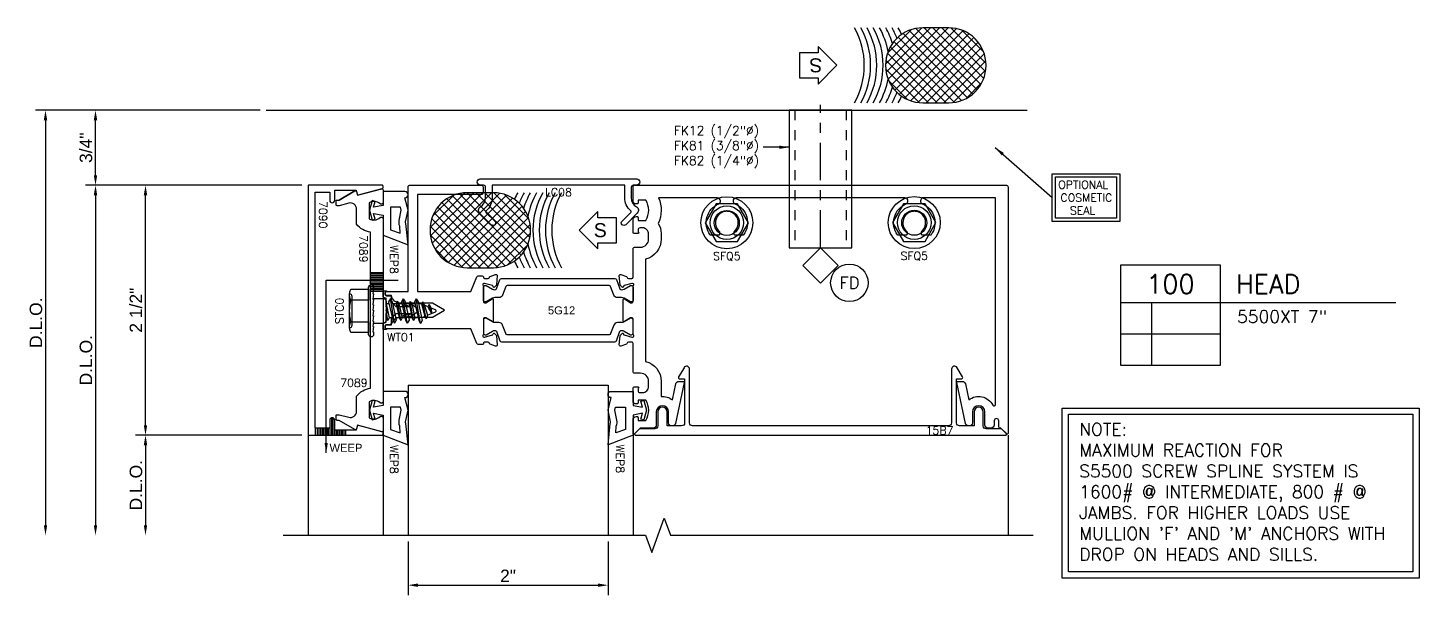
# Model space of a CAD drawing. Header units: inches. Extents: x -1 to 102, y -34 to 13.
# Drawn here: x 36.2 to 50.11, y -21.17 to -15.5 of the extents above; entities that cross this region are included whole.
import ezdxf
from ezdxf.enums import TextEntityAlignment as Align

# ---------------------------------------------------------------- set-up
doc = ezdxf.new("R2010")
doc.units = ezdxf.units.IN
doc.header["$LTSCALE"] = 0.5
doc.header["$MEASUREMENT"] = 0
doc.linetypes.add('CENTER2', pattern=[1.125, 0.75, -0.125, 0.125, -0.125])
doc.linetypes.add('HIDDEN2', pattern=[0.1875, 0.125, -0.0625])
for name, color, linetype in [('EFCO_0', 7, 'Continuous'), ('EFCO_Die', 7, 'Continuous'), ('EFCO_Die_Text', 6, 'Continuous'), ('EFCO_SD TEXT', 7, 'Continuous'), ('EFCO_SD_NOTES', 7, 'Continuous'), ('ZE-ANNO-DIMS', 1, 'Continuous'), ('ZE-ANNO-LINE', 3, 'Continuous'), ('ZE-ANNO-LINE-BRKL', 1, 'Continuous'), ('ZE-ANNO-PATT', 1, 'Continuous'), ('ZE-ANNO-SYMB', 3, 'Continuous'), ('ZE-ANNO-TEXT', 3, 'Continuous'), ('ZE-ANNO-TEXT-FSNR', 1, 'Continuous'), ('ZE-ANNO-TEXT-SYMB', 3, 'Continuous'), ('ZE-ANNO-TEXT-XTRU', 6, 'Continuous'), ('ZE-COND', 9, 'Continuous'), ('ZE-COND-SEAL', 9, 'Continuous'), ('ZE-GLAZ-ANCR', 5, 'Continuous'), ('ZE-GLAZ-FSNR', 3, 'Continuous'), ('ZE-GLAZ-GLAS', 3, 'Continuous'), ('ZE-GLAZ-RVNL', 3, 'Continuous'), ('ZE-GLAZ-WSTP', 3, 'Continuous'), ('ZE-GLAZ-XTRU', 7, 'Continuous'), ('ZE-GLAZ-XTRU-MBND', 9, 'Continuous'), ('ZE-GLAZ-XTRU-THML', 7, 'Continuous')]:
    doc.layers.add(name, color=color, linetype=linetype)
doc.styles.add('EFCO', font='arial.ttf')
doc.styles.add('EFCO ARIEL', font='arial.ttf')
doc.styles.add('ROMANS', font='romans.shx')
doc.styles.add('simplex', font='simplex.shx')
doc.dimstyles.new('STD1', dxfattribs={"dimtxt": 0.125, "dimasz": 0.1, "dimexe": 0.1, "dimexo": 0.0625, "dimgap": 0.03, "dimtad": 1, "dimdec": 5, "dimzin": 4, "dimdsep": 46, "dimlunit": 4, "dimtxsty": 'EFCO', "dimcen": 0.09, "dimclrd": 1, "dimclre": 1, "dimclrt": 3, "dimazin": 0, "dimtfac": 1, "dimtdec": 5, "dimtmove": 0, "dimatfit": 3, "dimfxl": 1, "dimfrac": 2, "dimtolj": 1, "dimtzin": 0, "dimarcsym": 0})
pattern_1 = [(45, (-4.44976, -0.8244), (-0.0441942, 0.0441942), []), (135, (-4.44976, -0.8244), (-0.0441942, -0.0441942), [])]

# ---------------------------------------------------------------- blocks, each defined once
blk = doc.blocks.new('17R2')
at = {"layer": 'ZE-GLAZ-XTRU', "ltscale": 0.5}
blk.add_lwpolyline([(-0.172, 1.082, 0.414214), (-0.187, 1.067), (-0.187, 0.852), (-1.235, 0.852, 0.414214), (-1.25, 0.837), (-1.25, 0.117, 0.414214), (-1.235, 0.102), (-1.172, 0.102, 0.414214), (-1.157, 0.117), (-1.157, 0.759), (-0.187, 0.759), (-0.187, 0.223), (-0.334, 0.164, 0.305773), (-0.343, 0.15), (-0.343, 0.11, 0.414214), (-0.331, 0.098, -0.414214), (-0.319, 0.086), (-0.319, 0.051, -0.364181), (-0.329, 0.039, 0.268149), (-0.338, 0.031), (-0.358, -0.024, 0.548619), (-0.346, -0.04), (-0.255, -0.032, 0.176327), (-0.248, -0.029), (-0.231, -0.012, 0.57735), (-0.235, 0.001), (-0.242, 0.003, -0.267949), (-0.247, 0.009), (-0.268, 0.086), (-0.268, 0.094, -0.6885), (-0.247, 0.102, 0.213422), (-0.238, 0.098), (-0.087, 0.098, -0.414214), (-0.075, 0.086), (-0.075, 0.074), (-0.114, 0.012, 0.589797), (-0.107, 0), (0.107, 0, 0.589797), (0.114, 0.012), (0.075, 0.074), (0.075, 0.086, -0.414214), (0.087, 0.098), (0.238, 0.098, 0.213422), (0.247, 0.102, -0.6885), (0.268, 0.094), (0.268, 0.086), (0.247, 0.009, -0.267949), (0.242, 0.003), (0.235, 0.001, 0.57735), (0.231, -0.012), (0.248, -0.029, 0.176327), (0.255, -0.032), (0.346, -0.04, 0.548619), (0.358, -0.024), (0.338, 0.031, 0.268149), (0.329, 0.039, -0.364181), (0.319, 0.051), (0.319, 0.086, -0.414214), (0.331, 0.098), (0.331, 0.098, 0.414214), (0.343, 0.11), (0.343, 0.15, 0.305773), (0.334, 0.164), (0.187, 0.223), (0.187, 1.067, 0.414214), (0.172, 1.082), (0.162, 1.082, 0.414214), (0.147, 1.067), (0.147, 1.018, 0.364432), (0.07, 0.926), (0.07, 0.609), (0, 0.488), (-0.07, 0.609), (-0.07, 0.926, 0.364432), (-0.147, 1.018), (-0.147, 1.067, 0.414214), (-0.162, 1.082)], format="xyb", close=True, dxfattribs=at)
at = {"layer": 'ZE-ANNO-TEXT-XTRU', "style": 'EFCO ARIEL', "flags": 8}
blk.add_attdef('DIENO', text='', height=0.08, dxfattribs=at).set_placement((0, 0.18), align=Align.MIDDLE_CENTER)
blk = doc.blocks.new('17R8')
at = {"layer": 'ZE-GLAZ-XTRU'}
blk.add_lwpolyline([(0.06, 3.678), (0.06, 3.671, 0.414214), (0.075, 3.656), (0.133, 3.656, -1), (0.133, 3.611), (0.091, 3.611, 0.414214), (0.06, 3.58), (0.06, 3.549, 0.414214), (0.091, 3.518), (0.222, 3.518, -1), (0.222, 3.394), (0.113, 3.394, 0.414214), (0.082, 3.363), (0.082, 3.356, 0.354119), (0.107, 3.325), (0.516, 3.238, 0.476976), (0.528, 3.248), (0.528, 3.292, 0.354119), (0.503, 3.323), (0.342, 3.357, 0.486034), (0.29, 3.596, -0.797112), (0.296, 3.625), (2.364, 3.625), (2.364, 2.906, -0.414214), (2.333, 2.874), (2.333, 2.874, -0.300336), (2.304, 2.893, 0.480101), (1.993, 2.98, 0.241394), (1.989, 2.972), (1.989, 2.894, 0.414214), (1.999, 2.884), (2.021, 2.884, 0.215302), (2.028, 2.887, -0.657661), (2.228, 2.822), (2.238, 2.812), (2.228, 2.802, -0.657661), (2.028, 2.737, 0.215302), (2.021, 2.74), (1.999, 2.74, 0.414214), (1.989, 2.73), (1.989, 2.652, 0.241394), (1.993, 2.644, 0.480101), (2.304, 2.731, -0.300336), (2.333, 2.749), (2.333, 2.749, -0.414214), (2.364, 2.718), (2.364, 1.031, -0.414214), (2.333, 1), (2.333, 1, -0.300336), (2.304, 1.019, 0.480101), (1.993, 1.106, 0.241394), (1.989, 1.098), (1.989, 1.02, 0.414214), (1.999, 1.01), (2.021, 1.01, 0.215302), (2.028, 1.013, -0.657661), (2.228, 0.948), (2.238, 0.938), (2.228, 0.928, -0.657661), (2.028, 0.863, 0.215302), (2.021, 0.866), (1.999, 0.866, 0.414214), (1.989, 0.856), (1.989, 0.778, 0.241394), (1.993, 0.77, 0.480101), (2.304, 0.857, -0.300336), (2.333, 0.875), (2.333, 0.875, -0.414214), (2.364, 0.844), (2.364, 0.255, 0.21511), (2.107, 0.252, 0.142992), (2.006, 0.281), (1.95, 0.281, 0.34357), (1.75, 0.125), (0.728, 0.125, 0.34357), (0.528, 0.281), (0.377, 0.281, 0.195424), (0.342, 0.393), (0.503, 0.427, 0.354119), (0.528, 0.458), (0.528, 0.502, 0.476976), (0.516, 0.512), (0.107, 0.425, 0.354119), (0.082, 0.394), (0.082, 0.387, 0.414214), (0.113, 0.356), (0.222, 0.356, -1), (0.222, 0.232), (0.091, 0.232, 0.414214), (0.06, 0.201), (0.06, 0.072), (0.002, 0.014, 0.668179), (0.008, 0), (0.145, 0, 0.414214), (0.176, 0.031), (0.176, 0.04, 0.414214), (0.166, 0.05), (0.138, 0.05), (0.138, 0.127, -0.291431), (0.34, 0.127), (0.34, 0.05), (0.312, 0.05, 0.414214), (0.302, 0.04), (0.302, 0.031, 0.414214), (0.333, 0), (0.463, 0, 0.411693), (0.473, 0.01), (0.473, 0.05, 1), (0.457, 0.05), (0.435, 0.05, -0.414214), (0.415, 0.07), (0.415, 0.094, -0.414214), (0.477, 0.156), (0.528, 0.156, -0.414214), (0.609, 0.075), (0.609, 0.015, 0.414214), (0.624, 0), (0.908, 0), (0.908, 0, -0.414214), (0.92, -0.012), (0.92, -0.047, -0.364181), (0.91, -0.059, 0.268149), (0.901, -0.067), (0.881, -0.122, 0.548619), (0.893, -0.138), (0.984, -0.13, 0.176327), (0.991, -0.127), (1.008, -0.11, 0.57735), (1.004, -0.097), (0.997, -0.095, -0.267949), (0.992, -0.089), (0.971, -0.012), (0.971, -0.004, -0.6885), (0.992, 0.004, 0.213422), (1.001, 0), (1.152, 0, -0.414214), (1.164, -0.012), (1.164, -0.024), (1.125, -0.086, 0.589797), (1.132, -0.098), (1.346, -0.098, 0.589797), (1.353, -0.086), (1.314, -0.024), (1.314, -0.012, -0.414214), (1.326, 0), (1.477, 0, 0.213422), (1.486, 0.004, -0.6885), (1.507, -0.004), (1.507, -0.012), (1.486, -0.089, -0.267949), (1.481, -0.095), (1.474, -0.097, 0.57735), (1.47, -0.11), (1.487, -0.127, 0.176327), (1.494, -0.13), (1.585, -0.138, 0.548619), (1.597, -0.122), (1.577, -0.067, 0.268149), (1.568, -0.059, -0.364181), (1.558, -0.047), (1.558, -0.012, -0.414214), (1.57, 0), (1.57, 0), (1.854, 0, 0.414214), (1.869, 0.015), (1.869, 0.075, -0.414214), (1.95, 0.156), (2.001, 0.156, -0.414214), (2.063, 0.094), (2.063, 0.07, -0.414214), (2.043, 0.05), (2.021, 0.05, 1), (2.005, 0.05), (2.005, 0.01, 0.411693), (2.015, 0), (2.145, 0, 0.414214), (2.176, 0.031), (2.176, 0.04, 0.414214), (2.166, 0.05), (2.138, 0.05), (2.138, 0.127, -0.291431), (2.34, 0.127), (2.34, 0.05), (2.312, 0.05, 0.414214), (2.302, 0.04), (2.302, 0.031, 0.414214), (2.333, 0), (2.474, 0, 0.414214), (2.489, 0.015), (2.489, 3.735, 0.414214), (2.474, 3.75), (0.008, 3.75, 0.668179), (0.002, 3.736)], format="xyb", close=True, dxfattribs=at)
at = {"layer": 'ZE-ANNO-TEXT-XTRU', "style": 'EFCO ARIEL', "flags": 8}
blk.add_attdef('DIENO', text='', height=0.08, dxfattribs=at).set_placement((1.279, 0.062), align=Align.MIDDLE_CENTER)
blk = doc.blocks.new('5g12')
at = {"layer": 'ZE-GLAZ-XTRU-THML'}
for points in [[(4.342, 0.983, -0.315299), (4.353, 0.998), (4.448, 1.033, 0.194008), (4.456, 1.05), (4.456, 1.05, 0.131652), (4.45, 1.074), (4.413, 1.138), (4.413, 1.148, -0.414214), (4.429, 1.164), (4.562, 1.164, -0.414214), (4.578, 1.148), (4.578, 1.138), (4.541, 1.074, 0.131652), (4.535, 1.05), (4.535, 1.008, -0.315299), (4.509, 0.971), (4.423, 0.94, 0.315299), (4.413, 0.925), (4.413, -0.094, 0.315299), (4.423, -0.109), (4.509, -0.14, -0.315299), (4.535, -0.177), (4.535, -0.219, 0.131652), (4.541, -0.242), (4.578, -0.306), (4.578, -0.317, -0.414214), (4.562, -0.332), (4.429, -0.332, -0.414214), (4.413, -0.317), (4.413, -0.306), (4.45, -0.242, 0.131652), (4.456, -0.219), (4.456, -0.219, 0.194008), (4.448, -0.202), (4.353, -0.167, -0.315299), (4.342, -0.152), (4.342, 0.983)], [(4.977, 0.983, 0.315299), (4.966, 0.998), (4.87, 1.033, -0.194008), (4.863, 1.05), (4.863, 1.05, -0.131652), (4.869, 1.074), (4.906, 1.138), (4.906, 1.148, 0.414214), (4.89, 1.164), (4.756, 1.164, 0.414214), (4.741, 1.148), (4.741, 1.138), (4.778, 1.074, -0.131652), (4.784, 1.05), (4.784, 1.008, 0.315299), (4.81, 0.971), (4.895, 0.94, -0.315299), (4.906, 0.925), (4.906, -0.094, -0.315299), (4.895, -0.109), (4.81, -0.14, 0.315299), (4.784, -0.177), (4.784, -0.219, -0.131652), (4.778, -0.242), (4.741, -0.306), (4.741, -0.317, 0.414214), (4.756, -0.332), (4.89, -0.332, 0.414214), (4.906, -0.317), (4.906, -0.306), (4.869, -0.242, -0.131652), (4.863, -0.219), (4.863, -0.219, -0.194008), (4.87, -0.202), (4.966, -0.167, 0.315299), (4.977, -0.152), (4.977, 0.983)]]:
    blk.add_lwpolyline(points, format="xyb", dxfattribs=at)
at = {"layer": 'ZE-GLAZ-XTRU', "xscale": -1}
blk.add_blockref('17R8', (5.9, 1.164), dxfattribs=at)
at = {"layer": 'ZE-GLAZ-XTRU', "xscale": -1, "rotation": 180}
blk.add_blockref('17R2', (4.661, -0.234), dxfattribs=at)
at = {"layer": 'ZE-ANNO-TEXT-XTRU', "style": 'EFCO ARIEL', "flags": 8}
blk.add_attdef('DIENO', text='', height=0.08, rotation=90, dxfattribs=at).set_placement((4.662, 0.449), align=Align.MIDDLE_CENTER)
blk = doc.blocks.new('7089')
at = {"layer": 'EFCO_0', "color": 5, "linetype": 'Continuous', "ltscale": 0.5}
blk.add_lwpolyline([(-1.194, -0.281, -0.493145), (-1.188, -0.266), (-1.149, -0.256), (-1.215, -0.013, -0.493145), (-1.205, 0), (-1.077, 0, -0.652555), (-1.064, -0.03, 0.329088), (-1.075, -0.14), (-0.915, -0.14, 0.329088), (-0.926, -0.03, -0.652555), (-0.913, 0), (0.913, 0, -0.652555), (0.926, -0.03, 0.329088), (0.915, -0.14), (1.075, -0.14, 0.329088), (1.064, -0.03, -0.652555), (1.077, 0), (1.205, 0, -0.493145), (1.215, -0.013), (1.149, -0.256), (1.188, -0.266, -0.493145), (1.194, -0.281), (1.102, -0.439), (1.102, -0.459, -0.414214), (1.092, -0.469), (1.055, -0.469, -0.414214), (1.045, -0.459), (1.045, -0.439), (1.071, -0.343, 0.493145), (1.011, -0.265), (0.861, -0.265, -0.192798), (0.779, -0.125), (-0.779, -0.125, -0.192798), (-0.861, -0.265), (-1.011, -0.265, 0.493145), (-1.071, -0.343), (-1.045, -0.439), (-1.045, -0.459, -0.414214), (-1.055, -0.469), (-1.092, -0.469, -0.414214), (-1.102, -0.459), (-1.102, -0.439), (-1.194, -0.281), (-1.102, -0.439)], format="xyb", dxfattribs=at)
at = {"layer": 'EFCO_SD TEXT', "color": 1, "linetype": 'Continuous', "style": 'simplex'}
blk.add_text('7089', height=0.08, rotation=90, dxfattribs=at).set_placement((0.766, -0.428))
blk = doc.blocks.new('wep8')
at = {"layer": 'EFCO_Die', "color": 3}
for points in [[(-0.188, -0.135), (-0.048, -0.135), (-0.031, -0.04), (-0.089, -0.056), (-0.098, -0.026), (0, 0), (0.097, -0.026), (0.089, -0.056), (0.031, -0.04), (0.048, -0.135), (0.25, -0.135), (0.346, -0.385), (0.133, -0.362, 0.152568), (0.115, -0.36), (-0.001, -0.385), (-0.126, -0.354, -1), (-0.188, -0.354)], [(0.101, -0.297), (0, -0.318), (-0.032, -0.31), (-0.032, -0.209), (0.194, -0.209), (0.227, -0.307), (0.158, -0.302, 0.152568)]]:
    blk.add_lwpolyline(points, format="xyb", close=True, dxfattribs=at)
at = {"layer": 'EFCO_Die_Text', "style": 'simplex', "flags": 8}
blk.add_attdef('GSK#', text='', height=0.08, dxfattribs=at).set_placement((0.056, -0.499), align=Align.MIDDLE_CENTER)
blk = doc.blocks.new('15b7')
at = {"layer": 'ZE-GLAZ-XTRU', "ltscale": 0.5}
blk.add_lwpolyline([(0.057, 3.665, 0.198912), (0.054, 3.672), (0.011, 3.715, 0.668179), (-0.006, 3.708), (-0.006, 0.009, 0.668179), (0.011, 0.002), (0.054, 0.045, 0.198912), (0.057, 0.052), (0.057, 0.201, -0.414214), (0.087, 0.231), (0.227, 0.231, 1), (0.227, 0.324), (0.087, 0.324), (0.087, 0.469, -0.414214), (0.117, 0.499), (0.556, 0.499), (0.556, 0.452, 0.582175), (0.579, 0.439), (0.669, 0.493, 0.761606), (0.654, 0.549), (0.117, 0.549, -0.414214), (0.087, 0.579), (0.087, 3.138, -0.414214), (0.117, 3.168), (0.654, 3.168, 0.761606), (0.669, 3.224), (0.579, 3.278, 0.582175), (0.556, 3.265), (0.556, 3.218), (0.117, 3.218, -0.414214), (0.087, 3.248), (0.087, 3.393), (0.227, 3.393, 1), (0.227, 3.486), (0.087, 3.486, -0.414214), (0.057, 3.516)], format="xyb", close=True, dxfattribs=at)
at = {"layer": 'ZE-ANNO-TEXT-XTRU', "ltscale": 0.5, "style": 'ROMANS', "flags": 8}
blk.add_attdef('DIENO', text='', height=0.08, rotation=90, dxfattribs=at).set_placement((0.041, 0.669), align=Align.MIDDLE_CENTER)
blk = doc.blocks.new('SFQ5HD')
at = {"layer": 'ZE-ANNO-TEXT'}
blk.add_lwpolyline([(-0.108, 0.188), (-0.217, 0), (-0.108, -0.188), (0.108, -0.188), (0.217, 0), (0.108, 0.188)], close=True, dxfattribs=at)
for centre, radius in [((0, 0), 0.26), ((0, 0), 0.168), ((0, -0.002), 0.125)]:
    blk.add_circle(centre, radius, dxfattribs=at)
at = {"layer": 'ZE-ANNO-TEXT-FSNR', "style": 'ROMANS', "flags": 8}
blk.add_attdef('FSTN#', text='', height=0.08, dxfattribs=at).set_placement((0, 0.36), align=Align.MIDDLE_CENTER)
blk = doc.blocks.new('7090')
at = {"layer": 'ZE-GLAZ-XTRU', "ltscale": 0.5}
blk.add_lwpolyline([(2.42, 0.07), (0.06, 0.07), (0.06, 0.217), (0.14, 0.217, 1), (0.14, 0.267), (0.04, 0.267), (0.04, 0.482), (0.08, 0.493, 0.414183), (0.087, 0.505), (0.023, 0.743, 0.339483), (0.013, 0.75), (0, 0.75, 0.414214), (-0.01, 0.74), (-0.01, 0.01, 0.414214), (0, 0), (2.48, 0, 0.414214), (2.49, 0.01), (2.49, 0.74, 0.414214), (2.48, 0.75), (2.467, 0.75, 0.339483), (2.457, 0.743), (2.393, 0.505, 0.414183), (2.4, 0.493), (2.44, 0.482), (2.44, 0.267), (2.34, 0.267, 1), (2.34, 0.217), (2.42, 0.217)], format="xyb", close=True, dxfattribs=at)
at = {"layer": 'ZE-ANNO-TEXT-XTRU', "ltscale": 0.5, "style": 'EFCO', "flags": 8}
blk.add_attdef('DIENO', text='', height=0.08, dxfattribs=at).set_placement((0.285, 0.15), align=Align.MIDDLE_CENTER)
blk = doc.blocks.new('STC0S')
at = {"layer": 'ZE-GLAZ-FSNR'}
for p, q in [((-0.168, 0.24), (-0.168, 0.24)), ((-0.162, 0.24), (0.162, 0.24)), ((0.168, 0.24), (0.168, 0.24)), ((-0.095, -0.143), (0.011, -0.125)), ((-0.071, -0.129), (-0.095, -0.143)), ((-0.071, -0.129), (-0.071, -0.125)), ((-0.053, -0.125), (-0.071, -0.129)), ((0.07, -0.125), (-0.071, -0.156)), ((0.072, -0.155), (0.072, -0.125)), ((-0.071, -0.156), (-0.095, -0.143)), ((-0.071, -0.186), (-0.071, -0.156)), ((-0.071, -0.256), (-0.071, -0.222)), ((0.072, -0.224), (0.072, -0.19)), ((0.072, -0.283), (0.072, -0.252)), ((-0.071, -0.315), (-0.071, -0.283)), ((-0.071, -0.383), (-0.071, -0.35)), ((-0.071, -0.445), (-0.071, -0.41)), ((0.072, -0.351), (0.072, -0.318)), ((0.072, -0.413), (0.072, -0.379)), ((-0.055, -0.511), (-0.069, -0.48)), ((0.042, -0.543), (0.057, -0.51)), ((0.07, -0.48), (0.072, -0.474)), ((0.072, -0.474), (0.072, -0.448))]:
    blk.add_line(p, q, dxfattribs=at)
for points in [[(-0.108, 0.227), (-0.108, 0.05), (-0.217, 0.05), (-0.217, 0.227, -0.23094), (-0.108, 0.227, -0.057544), (0, 0.24)], [(-0.168, 0.24, 0.414214), (-0.143, 0.215), (0.108, 0.215)], [(0, 0.24, -0.057544), (0.108, 0.227, -0.23094), (0.217, 0.227), (0.217, 0.05), (0.108, 0.05), (0.108, 0.227)], [(0.108, 0.215), (0.143, 0.215, 0.414214), (0.168, 0.24, 0.414214)]]:
    blk.add_lwpolyline(points, format="xyb", dxfattribs=at)
at = {"layer": 'ZE-GLAZ-FSNR', "flags": 128}
blk.add_lwpolyline([(-0.048, 0.009), (-0.048, 0), (-0.102, 0.009), (-0.102, 0), (-0.157, 0.009), (-0.157, 0), (-0.211, 0.009), (-0.211, 0), (-0.235, 0, -0.414214), (-0.26, 0.025), (-0.26, 0.025, -0.414214), (-0.235, 0.05), (0.235, 0.05, -0.414214), (0.26, 0.025), (0.26, 0.025, -0.414214), (0.235, 0), (0.225, 0), (0.171, 0.009), (0.171, 0), (0.116, 0.009), (0.116, 0), (0.061, 0.009), (0.061, 0), (0.007, 0.009), (0.007, 0)], format="xyb", close=True, dxfattribs=at)
for points in [[(0.125, 0.007), (0.125, -0.094, -0.414214), (0.094, -0.125), (-0.094, -0.125, -0.414214), (-0.125, -0.094), (-0.125, 0.004)], [(-0.043, -0.538), (-0.008, -0.62, 0.665055), (0.009, -0.619), (0.028, -0.575)]]:
    blk.add_lwpolyline(points, format="xyb", dxfattribs=at)
for points in [[(0.123, -0.168), (0.092, -0.185), (-0.092, -0.226), (-0.123, -0.209), (0.123, -0.168), (0.092, -0.15), (-0.092, -0.191), (-0.123, -0.209)], [(0.096, -0.239), (0.072, -0.253), (-0.071, -0.284), (-0.095, -0.271), (0.096, -0.239), (0.072, -0.225), (-0.071, -0.257), (-0.095, -0.271)], [(0.12, -0.427), (0.089, -0.445), (-0.096, -0.486), (-0.126, -0.468), (0.12, -0.427), (0.089, -0.41), (-0.096, -0.451), (-0.126, -0.468)], [(0.121, -0.296), (0.091, -0.314), (-0.094, -0.355), (-0.124, -0.337), (0.121, -0.296), (0.091, -0.279), (-0.094, -0.319), (-0.124, -0.337)], [(0.094, -0.367), (0.071, -0.381), (-0.073, -0.413), (-0.096, -0.399), (0.094, -0.367), (0.071, -0.354), (-0.073, -0.385), (-0.096, -0.399)], [(0.092, -0.493), (0.069, -0.479), (-0.054, -0.511), (-0.078, -0.524), (0.092, -0.493), (0.055, -0.51), (-0.042, -0.539), (-0.078, -0.524)], [(0.065, -0.556), (0.041, -0.543), (-0.025, -0.578), (0.065, -0.556), (0.027, -0.576), (-0.025, -0.578)]]:
    blk.add_lwpolyline(points, dxfattribs=at)
at = {"layer": 'ZE-ANNO-TEXT-FSNR', "style": 'EFCO', "flags": 8}
blk.add_attdef('FSTN#', text='', height=0.08, dxfattribs=at).set_placement((0, 0.34), align=Align.MIDDLE_CENTER)
blk = doc.blocks.new('*D189')
at = {"layer": 'Defpoints', "color": 0, "transparency": 16777216}
for p in [(-1.625, 0), (0, 0), (0, -2.5)]:
    blk.add_point(p, dxfattribs=at)
at = {"layer": 'ZE-ANNO-DIMS', "color": 1, "lineweight": -2, "transparency": 16777216}
for p, q in [((-0.063, 0), (-1.725, 0)), ((-1.625, -2.4), (-1.625, -0.1)), ((-0.063, -2.5), (-1.725, -2.5))]:
    blk.add_line(p, q, dxfattribs=at)
at = {"layer": 'ZE-ANNO-DIMS', "color": 1, "transparency": 16777216}
for points in [[(-1.642, -0.1), (-1.608, -0.1), (-1.625, 0)], [(-1.642, -2.4), (-1.608, -2.4), (-1.625, -2.5)]]:
    blk.add_solid(points, dxfattribs=at)
at = {"layer": 'ZE-ANNO-DIMS', "color": 3, "transparency": 16777216, "insert": (-1.72, -1.25), "char_height": 0.125, "attachment_point": 5, "rotation": 90, "style": 'EFCO'}
blk.add_mtext('\\A1;2 1/2"', dxfattribs=at)
blk = doc.blocks.new('*D190')
at = {"layer": 'Defpoints', "color": 0, "transparency": 16777216}
for p in [(0, -2.5), (-1.625, -3.5), (0, -3.5)]:
    blk.add_point(p, dxfattribs=at)
at = {"layer": 'ZE-ANNO-DIMS', "color": 1, "lineweight": -2, "transparency": 16777216}
for p, q in [((-0.063, -2.5), (-1.725, -2.5)), ((-1.625, -2.6), (-1.625, -3.4))]:
    blk.add_line(p, q, dxfattribs=at)
at = {"layer": 'ZE-ANNO-DIMS', "color": 1, "transparency": 16777216}
for points in [[(-1.642, -2.6), (-1.608, -2.6), (-1.625, -2.5)], [(-1.642, -3.4), (-1.608, -3.4), (-1.625, -3.5)]]:
    blk.add_solid(points, dxfattribs=at)
at = {"layer": 'ZE-ANNO-DIMS', "color": 3, "transparency": 16777216, "insert": (-1.72, -3), "char_height": 0.125, "attachment_point": 5, "rotation": 90, "style": 'EFCO'}
blk.add_mtext('\\A1;D.L.O.', dxfattribs=at)
blk = doc.blocks.new('*D191')
at = {"layer": 'Defpoints', "color": 0, "transparency": 16777216}
for p in [(0, 0), (-2.125, -3.5), (0, -3.5)]:
    blk.add_point(p, dxfattribs=at)
at = {"layer": 'ZE-ANNO-DIMS', "color": 1, "lineweight": -2, "transparency": 16777216}
for p, q in [((-0.062, 0), (-2.225, 0)), ((-2.125, -0.1), (-2.125, -3.4))]:
    blk.add_line(p, q, dxfattribs=at)
at = {"layer": 'ZE-ANNO-DIMS', "color": 1, "transparency": 16777216}
for points in [[(-2.142, -0.1), (-2.108, -0.1), (-2.125, 0)], [(-2.142, -3.4), (-2.108, -3.4), (-2.125, -3.5)]]:
    blk.add_solid(points, dxfattribs=at)
at = {"layer": 'ZE-ANNO-DIMS', "color": 3, "transparency": 16777216, "insert": (-2.22, -1.75), "char_height": 0.125, "attachment_point": 5, "rotation": 90, "style": 'EFCO'}
blk.add_mtext('\\A1;D.L.O.', dxfattribs=at)
blk = doc.blocks.new('*D192')
at = {"layer": 'Defpoints', "color": 0, "transparency": 16777216}
for p in [(-0.418, 0.75), (-2.625, -3.5), (0, -3.5)]:
    blk.add_point(p, dxfattribs=at)
at = {"layer": 'ZE-ANNO-DIMS', "color": 1, "lineweight": -2, "transparency": 16777216}
for p, q in [((-0.48, 0.75), (-2.725, 0.75)), ((-2.625, 0.65), (-2.625, -3.4))]:
    blk.add_line(p, q, dxfattribs=at)
at = {"layer": 'ZE-ANNO-DIMS', "color": 1, "transparency": 16777216}
for points in [[(-2.642, 0.65), (-2.608, 0.65), (-2.625, 0.75)], [(-2.642, -3.4), (-2.608, -3.4), (-2.625, -3.5)]]:
    blk.add_solid(points, dxfattribs=at)
at = {"layer": 'ZE-ANNO-DIMS', "color": 3, "transparency": 16777216, "insert": (-2.72, -1.375), "char_height": 0.125, "attachment_point": 5, "rotation": 90, "style": 'EFCO'}
blk.add_mtext('\\A1;D.L.O.', dxfattribs=at)
blk = doc.blocks.new('*D193')
at = {"layer": 'Defpoints', "color": 0, "transparency": 16777216}
for p in [(-2.125, 0.75), (-0.418, 0.75), (0, 0)]:
    blk.add_point(p, dxfattribs=at)
at = {"layer": 'ZE-ANNO-DIMS', "color": 1, "lineweight": -2, "transparency": 16777216}
for p, q in [((-0.48, 0.75), (-2.225, 0.75)), ((-2.125, 0.1), (-2.125, 0.65)), ((-0.062, 0), (-2.225, 0))]:
    blk.add_line(p, q, dxfattribs=at)
at = {"layer": 'ZE-ANNO-DIMS', "color": 1, "transparency": 16777216}
for points in [[(-2.142, 0.65), (-2.108, 0.65), (-2.125, 0.75)], [(-2.142, 0.1), (-2.108, 0.1), (-2.125, 0)]]:
    blk.add_solid(points, dxfattribs=at)
at = {"layer": 'ZE-ANNO-DIMS', "color": 3, "transparency": 16777216, "insert": (-2.22, 0.375), "char_height": 0.125, "attachment_point": 5, "rotation": 90, "style": 'EFCO'}
blk.add_mtext('\\A1;3/4"', dxfattribs=at)
blk = doc.blocks.new('*U252')
at = {"layer": 'ZE-ANNO-PATT'}
h = blk.add_hatch(dxfattribs=at)
h.set_pattern_fill('ANSI37', color=256, scale=0.5, style=0)
h.set_pattern_definition(pattern_1)
h.paths.add_polyline_path([(-0.682, 0.75), (-0.943, 0.75, 0.414214), (-1.315, 0.378, 0.418984), (-0.943, 0), (-0.682, 0, 0.414214), (-0.31, 0.372, 0.418984)])
at = {"layer": 'ZE-ANNO-SYMB', "color": 5}
blk.add_lwpolyline([(0.551, 0.5), (0.364, 0.5), (0.364, 0.562), (0.176, 0.375), (0.364, 0.188), (0.364, 0.25), (0.551, 0.25)], close=True, dxfattribs=at)
at = {"layer": 'ZE-COND-SEAL'}
blk.add_lwpolyline([(-0.31, 0.372), (-0.31, 0.378, 0.414214), (-0.682, 0.75), (-0.943, 0.75, 0.414214), (-1.315, 0.378), (-1.315, 0.372, 0.414214), (-0.943, 0), (-0.682, 0, 0.414214)], format="xyb", close=True, dxfattribs=at)
for centre, start, end in [((0.231, 0.375), 150.7254, 156.2531), ((0.294, 0.375), 150.7254, 159.3542), ((0.356, 0.375), 150.7254, 163.4795), ((0.419, 0.375), 150.7254, 169.6663), ((0.481, 0.375), 150.7254, 209.2746), ((0.544, 0.375), 150.7254, 209.2746), ((0.606, 0.375), 150.7254, 209.2746), ((0.669, 0.375), 150.7254, 209.2746), ((0.356, 0.375), 196.5205, 209.2746), ((0.419, 0.375), 190.3337, 209.2746), ((0.231, 0.375), 203.7469, 209.2746), ((0.294, 0.375), 200.6458, 209.2746)]:
    blk.add_arc(centre, 0.767, start, end, dxfattribs=at)
at = {"layer": 'ZE-ANNO-SYMB', "style": 'EFCO'}
blk.add_text('S', height=0.14, dxfattribs=at).set_placement((0.387, 0.375), align=Align.MIDDLE)
blk = doc.blocks.new('*U253')
at = {"layer": 'ZE-ANNO-PATT'}
h = blk.add_hatch(dxfattribs=at)
h.set_pattern_fill('ANSI37', color=256, scale=0.5, style=0)
h.set_pattern_definition(pattern_1)
h.paths.add_polyline_path([(-0.682, 0.75), (-0.943, 0.75, 0.414214), (-1.315, 0.378, 0.418984), (-0.943, 0), (-0.682, 0, 0.414214), (-0.31, 0.372, 0.418984)])
at = {"layer": 'ZE-ANNO-SYMB', "color": 5}
blk.add_lwpolyline([(0.551, 0.5), (0.364, 0.5), (0.364, 0.562), (0.176, 0.375), (0.364, 0.188), (0.364, 0.25), (0.551, 0.25)], close=True, dxfattribs=at)
at = {"layer": 'ZE-COND-SEAL'}
blk.add_lwpolyline([(-0.31, 0.372), (-0.31, 0.378, 0.414214), (-0.682, 0.75), (-0.943, 0.75, 0.414214), (-1.315, 0.378), (-1.315, 0.372, 0.414214), (-0.943, 0), (-0.682, 0, 0.414214)], format="xyb", close=True, dxfattribs=at)
for centre, start, end in [((0.231, 0.375), 150.7254, 156.2531), ((0.294, 0.375), 150.7254, 159.3542), ((0.356, 0.375), 150.7254, 163.4795), ((0.419, 0.375), 150.7254, 169.6663), ((0.481, 0.375), 150.7254, 209.2746), ((0.544, 0.375), 150.7254, 209.2746), ((0.606, 0.375), 150.7254, 209.2746), ((0.669, 0.375), 150.7254, 209.2746), ((0.356, 0.375), 196.5205, 209.2746), ((0.419, 0.375), 190.3337, 209.2746), ((0.231, 0.375), 203.7469, 209.2746), ((0.294, 0.375), 200.6458, 209.2746)]:
    blk.add_arc(centre, 0.767, start, end, dxfattribs=at)
at = {"layer": 'ZE-ANNO-SYMB', "style": 'EFCO'}
blk.add_text('S', height=0.14, dxfattribs=at).set_placement((0.387, 0.375), align=Align.MIDDLE)
blk = doc.blocks.new('DETAIL_CALLOUT')
at = {"layer": 'ZE-ANNO-SYMB'}
for p, q in [((1, 0), (0, 0)), ((0, 0), (0, -1)), ((1, -1), (1, 0)), ((0, -0.375), (1, -0.375)), ((0.313, -1), (0.313, -0.375)), ((1, -0.375), (2.753, -0.375)), ((0, -0.688), (1, -0.688)), ((0, -1), (1, -1))]:
    blk.add_line(p, q, dxfattribs=at)
at = {"layer": 'ZE-ANNO-TEXT-SYMB', "style": 'ROMANS'}
for tag, height, p in [('DETAIL', 0.188, (0.5, -0.188)), ('SIM', 0.125, (-0.24, -0.531)), ('RNO', 0.125, (0.156, -0.531)), ('REF1', 0.125, (0.657, -0.531)), ('SIM2', 0.125, (-0.24, -0.844)), ('RN2', 0.125, (0.156, -0.844)), ('REF2', 0.125, (0.657, -0.844))]:
    blk.add_attdef(tag, text='', height=height, dxfattribs=at).set_placement(p, align=Align.MIDDLE_CENTER)
for tag, height, p in [('DESC', 0.188, (1.155, -0.188)), ('SERIES', 0.125, (1.167, -0.515))]:
    blk.add_attdef(tag, text='', height=height, dxfattribs=at).set_placement(p, align=Align.MIDDLE_LEFT)
for tag, p in [('CONFIG', (1.167, -0.772)), ('HDWR', (1.167, -0.965))]:
    blk.add_attdef(tag, p, '', height=0.125, dxfattribs=at)
blk = doc.blocks.new('*D197')
at = {"layer": 'Defpoints', "color": 0, "transparency": 16777216}
for p in [(1, -3.5), (3, -3.5), (3, -4)]:
    blk.add_point(p, dxfattribs=at)
at = {"layer": 'ZE-ANNO-DIMS', "color": 1, "lineweight": -2, "transparency": 16777216}
for p, q in [((1, -3.562), (1, -4.1)), ((3, -3.562), (3, -4.1)), ((1.1, -4), (2.9, -4))]:
    blk.add_line(p, q, dxfattribs=at)
at = {"layer": 'ZE-ANNO-DIMS', "color": 1, "transparency": 16777216}
for points in [[(1.1, -3.983), (1.1, -4.017), (1, -4)], [(2.9, -3.983), (2.9, -4.017), (3, -4)]]:
    blk.add_solid(points, dxfattribs=at)
at = {"layer": 'ZE-ANNO-DIMS', "color": 3, "transparency": 16777216, "insert": (2, -3.907), "char_height": 0.125, "attachment_point": 5, "style": 'EFCO'}
blk.add_mtext('\\A1;2"', dxfattribs=at)
blk = doc.blocks.new('WT01')
at = {"layer": 'ZE-GLAZ-WSTP'}
blk.add_lwpolyline([(0.253, -0.128), (0.179, -0.115), (0.204, -0.097), (0.243, -0.104, -0.163802), (0.311, -0.14, -0.397175), (0.311, -0.194, -0.163802), (0.243, -0.23), (0.204, -0.237), (0.179, -0.219), (0.253, -0.206, 0.920624), (0.253, -0.204), (0.107, -0.204), (0.061, -0.251), (0.061, -0.297, -0.414214), (0.046, -0.312), (0.015, -0.312, 0.414214), (0, -0.327), (0, -0.341, 0.414214), (0.015, -0.356), (0.015, -0.361), (-0.02, -0.361), (-0.018, -0.346), (-0.019, -0.343, -0.414214), (-0.019, -0.339), (-0.018, -0.336), (-0.019, -0.333, -0.414214), (-0.019, -0.329), (-0.018, -0.326), (-0.019, -0.323, -0.414214), (-0.019, -0.319), (-0.018, -0.316), (-0.019, -0.313, -0.414214), (-0.019, -0.309), (-0.018, -0.306), (-0.019, -0.305, -0.668179), (-0.017, -0.301), (-0.016, -0.301, -0.189108), (0.011, -0.287), (0.011, -0.201), (0.016, -0.195, 0.414214), (0.016, -0.139), (0.011, -0.133), (0.011, -0.047, -0.189108), (-0.016, -0.033), (-0.017, -0.033, -0.668179), (-0.019, -0.029), (-0.018, -0.028), (-0.019, -0.025, -0.414214), (-0.019, -0.021), (-0.018, -0.018), (-0.019, -0.015, -0.414214), (-0.019, -0.011), (-0.018, -0.008), (-0.019, -0.005, -0.414214), (-0.019, -0.001), (-0.018, 0.002), (-0.019, 0.005, -0.414214), (-0.019, 0.009), (-0.018, 0.012), (-0.02, 0.027), (0.015, 0.027), (0.015, 0.022, 0.414214), (0, 0.007), (0, -0.007, 0.414214), (0.015, -0.022), (0.046, -0.022, -0.414214), (0.061, -0.037), (0.061, -0.083), (0.107, -0.13), (0.253, -0.13, 0.920624)], format="xyb", close=True, dxfattribs=at)
at = {"layer": 'ZE-ANNO-TEXT-XTRU', "style": 'ROMANS', "flags": 8}
blk.add_attdef('DIENO', (0.078, -0.337), '', height=0.08, dxfattribs=at)
blk = doc.blocks.new('LC08')
at = {"layer": 'ZE-GLAZ-RVNL', "color": 3, "linetype": 'Continuous'}
blk.add_lwpolyline([(1.45, 0.278, -0.493129), (1.442, 0.215, 0.267935), (1.39, 0.125), (1.39, 0.02, 0.414214), (1.41, 0), (1.444, 0, -1), (1.444, -0.063), (-0.12, -0.063, -1), (-0.12, 0), (-0.086, 0, 0.414214), (-0.066, 0.02), (-0.066, 0.125, 0.267935), (-0.118, 0.215, -0.493129), (-0.126, 0.278), (-0.01, 0.395, -1), (0.026, 0.359), (-0.063, 0.271, 0.442662), (-0.062, 0.256, -0.224024), (0, 0.125), (0, 0), (1.324, 0), (1.324, 0.125, -0.224024), (1.386, 0.256, 0.442662), (1.387, 0.271), (1.298, 0.359, -1), (1.334, 0.395)], format="xyb", close=True, dxfattribs=at)
at = {"layer": 'ZE-ANNO-TEXT-XTRU', "ltscale": 0.5, "style": 'ROMANS', "flags": 8}
blk.add_attdef('DIENO', text='', height=0.08, dxfattribs=at).set_placement((0.662, 0.07), align=Align.MIDDLE_CENTER)
blk = doc.blocks.new('S5500REACTIONNOTE1')
at = {"layer": 'EFCO_SD_NOTES', "color": 1}
for points in [[(0, 0), (3.569, 0), (3.569, -1.702), (0, -1.702)], [(0.062, -0.062), (3.507, -0.062), (3.507, -1.64), (0.062, -1.64)]]:
    blk.add_lwpolyline(points, close=True, dxfattribs=at)
at = {"layer": 'EFCO_SD_NOTES', "color": 1, "insert": (0.17, -0.151), "char_height": 0.125, "width": 3.3263, "attachment_point": 1, "style": 'simplex'}
blk.add_mtext("NOTE:\\P{\\C3;MAXIMUM REACTION FOR\\PS5500 SCREW SPLINE SYSTEM IS 1600# @ INTERMEDIATE, 800 # @ JAMBS. FOR HIGHER LOADS USE MULLION 'F' AND 'M' ANCHORS WITH DROP ON HEADS AND SILLS.}", dxfattribs=at)
blk = doc.blocks.new('ASMR')
at = {"layer": 'EFCO_0', "color": 1, "linetype": 'CENTER2'}
blk.add_line((0, 0), (0, 1.428), dxfattribs=at)
at = {"layer": 'EFCO_0', "color": 5}
blk.add_lwpolyline([(0.177, -0.177), (0, 0), (-0.177, -0.177), (0, -0.354)], close=True, dxfattribs=at)
blk.add_lwpolyline([(0.476, -0.351, -1), (0.101, -0.351, -1)], format="xyb", close=True, dxfattribs=at)
at = {"layer": 'EFCO_0', "color": 3, "style": 'simplex'}
blk.add_text('FD', height=0.1201, dxfattribs=at).set_placement((0.289, -0.411), align=Align.CENTER)
blk = doc.blocks.new('5625WEEP')
at = {"layer": 'ZE-ANNO-TEXT'}
for p, q in [((0, 0.187), (-0.125, 0.187)), ((0, 0.172), (-0.125, 0.172)), ((0, 0.156), (-0.125, 0.156)), ((0, 0.141), (-0.125, 0.141)), ((0, 0.125), (-0.125, 0.125)), ((0, 0.109), (-0.125, 0.109)), ((0, 0.094), (-0.125, 0.094)), ((0, 0.078), (-0.125, 0.078)), ((0, 0.062), (-0.125, 0.062)), ((0, 0.047), (-0.125, 0.047)), ((0, 0.031), (-0.125, 0.031)), ((0, 0.016), (-0.125, 0.016)), ((0, 0), (-0.125, 0)), ((-0.68, -1.373), (-0.68, -1.443)), ((-0.657, -1.373), (-0.657, -1.443)), ((-0.641, -1.373), (-0.641, -1.443)), ((-0.626, -1.373), (-0.626, -1.443)), ((-0.61, -1.373), (-0.61, -1.443)), ((-0.595, -1.373), (-0.595, -1.443)), ((-0.579, -1.373), (-0.579, -1.443)), ((-0.563, -1.373), (-0.563, -1.443)), ((-0.548, -1.373), (-0.548, -1.443)), ((-0.532, -1.286), (-0.532, -1.443)), ((-0.516, -1.269), (-0.516, -1.443)), ((-0.501, -1.269), (-0.501, -1.443)), ((-0.485, -1.282), (-0.485, -1.443)), ((-0.47, -1.393), (-0.47, -1.443)), ((-0.454, -1.393), (-0.454, -1.443)), ((-0.438, -1.393), (-0.438, -1.443)), ((-0.423, -1.393), (-0.423, -1.443)), ((-0.407, -1.393), (-0.407, -1.443)), ((-0.391, -1.393), (-0.391, -1.443)), ((-0.376, -1.393), (-0.376, -1.443))]:
    blk.add_line(p, q, dxfattribs=at)
at = {"layer": 'ZE-ANNO-TEXT', "style": 'EFCO'}
blk.add_text('WEEP', height=0.08, dxfattribs=at).set_placement((-0.535, -1.603))
at = {"layer": 'ZE-ANNO-TEXT'}
blk.add_leader([(-0.568, -1.615), (-0.568, 0.112), (0.151, 0.112)], dimstyle='STD1', override={"dimgap": 0.03, "dimtad": 0}, dxfattribs=at)
blk = doc.blocks.new('5525D100')
at = {"layer": 'ZE-ANNO-LINE', "linetype": 'Continuous'}
for points in [[(7.441629, 0.114256), (8.116889, 0.114256), (8.116889, -0.361808), (7.441629, -0.361808)], [(7.472879, 0.083006), (8.085639, 0.083006), (8.085639, -0.330558), (7.472879, -0.330558)]]:
    blk.add_lwpolyline(points, close=True, dxfattribs=at)
at = {"layer": 'ZE-ANNO-LINE-BRKL', "linetype": 'Continuous'}
blk.add_lwpolyline([(-0.25, -3.5), (3.375, -3.5), (3.4375, -3.671717), (3.5625, -3.328283), (3.625, -3.5), (7.25, -3.5)], dxfattribs=at)
at = {"layer": 'ZE-COND'}
blk.add_line((-0.417742, 0.75), (7.18961, 0.75), dxfattribs=at)
at = {"layer": 'ZE-GLAZ-ANCR', "linetype": 'HIDDEN2'}
for p, q in [((4.8685, 0.750299), (4.8685, -0.624701)), ((5.3815, 0.750299), (5.3815, -0.624701))]:
    blk.add_line(p, q, dxfattribs=at)
at = {"layer": 'ZE-GLAZ-ANCR'}
blk.add_lwpolyline([(4.8125, 0.750299), (4.8125, -0.624701), (5.4375, -0.624701), (5.4375, 0.750299)], close=True, dxfattribs=at)
at = {"layer": 'ZE-GLAZ-GLAS'}
for p, q in [((1, -2), (1, -3.5)), ((1, -2), (3, -2)), ((3, -2), (3, -3.5))]:
    blk.add_line(p, q, dxfattribs=at)
at = {"layer": 'ZE-GLAZ-XTRU-MBND'}
for p, q in [((0, -2.5), (0, -3.5)), ((0.75, -2.5), (0.75, -3.5)), ((3.25, -2.5), (3.25, -3.5)), ((7, -2.5), (7, -3.5))]:
    blk.add_line(p, q, dxfattribs=at)
at = {"layer": 'ZE-ANNO-SYMB'}
blk.add_blockref('ASMR', (5.125, -0.624701), dxfattribs=at)
blk.add_blockref('DETAIL_CALLOUT', (8.1235, -0.7992), dxfattribs=at).add_auto_attribs({'DETAIL': '100', 'DESC': 'HEAD', 'SERIES': '5500XT 7"'})
at = {"layer": 'ZE-ANNO-SYMB', "linetype": 'Continuous'}
blk.add_blockref('5625WEEP', (0.75, -1.063), dxfattribs=at)
at = {"layer": 'ZE-ANNO-TEXT'}
blk.add_blockref('S5500REACTIONNOTE1', (7.541912, -2.22802), dxfattribs=at)
at = {"layer": 'ZE-COND-SEAL', "rotation": 180}
blk.add_blockref('*U253', (5.464762, 1.574403), dxfattribs=at)
at = {"layer": 'ZE-COND-SEAL'}
blk.add_blockref('*U252', (2.535238, -0.824403), dxfattribs=at)
at = {"layer": 'ZE-GLAZ-FSNR'}
ref = blk.add_blockref('SFQ5HD', (4.188, -0.375), dxfattribs=at)
ref.add_attrib('FSTN#', 'SFQ5', dxfattribs={"layer": 'ZE-ANNO-TEXT-FSNR', "height": 0.08, "style": 'ROMANS'}).set_placement((4.188, -0.708287), align=Align.MIDDLE_CENTER)
ref = blk.add_blockref('SFQ5HD', (6.062, -0.373378), dxfattribs=at)
ref.add_attrib('FSTN#', 'SFQ5', dxfattribs={"layer": 'ZE-ANNO-TEXT-FSNR', "height": 0.08, "style": 'ROMANS'}).set_placement((6.062, -0.706665), align=Align.MIDDLE_CENTER)
ref = blk.add_blockref('STC0S', (0.656, -1.256743), dxfattribs=dict(at, rotation=90))
ref.add_attrib('FSTN#', 'STC0', dxfattribs={"layer": 'ZE-ANNO-TEXT-FSNR', "height": 0.08, "rotation": 90, "style": 'ROMANS'}).set_placement((0.316, -1.256743), align=Align.MIDDLE_CENTER)
at = {"layer": 'ZE-GLAZ-RVNL'}
ref = blk.add_blockref('LC08', (3.166426, 0), dxfattribs=dict(at, rotation=180))
ref.add_attrib('DIENO', 'LC08', dxfattribs={"layer": 'ZE-ANNO-TEXT-XTRU', "ltscale": 0.5, "height": 0.08, "style": 'ROMANS', "flags": 8}).set_placement((2.504426, -0.069595), align=Align.MIDDLE_CENTER)
at = {"layer": 'ZE-GLAZ-WSTP'}
ref = blk.add_blockref('wep8', (0.615, -0.250859), dxfattribs=dict(at, xscale=-1, rotation=90))
ref.add_attrib('GSK#', 'WEP8', dxfattribs={"layer": 'EFCO_Die_Text', "height": 0.08, "rotation": 270, "style": 'simplex', "flags": 8}).set_placement((0.860103, -0.742325), align=Align.MIDDLE_CENTER)
ref = blk.add_blockref('WT01', (0.77, -1.083), dxfattribs=at)
ref.add_attrib('DIENO', 'WT01', (0.792147, -1.559454), dxfattribs={"layer": 'ZE-ANNO-TEXT-XTRU', "height": 0.08, "style": 'ROMANS', "flags": 8})
ref = blk.add_blockref('wep8', (0.615, -2.25), dxfattribs=dict(at, xscale=-1, rotation=90))
ref.add_attrib('GSK#', 'WEP8', dxfattribs={"layer": 'EFCO_Die_Text', "height": 0.08, "rotation": 270, "style": 'simplex', "flags": 8}).set_placement((0.860103, -2.741466), align=Align.MIDDLE_CENTER)
ref = blk.add_blockref('wep8', (3.385, -2.25), dxfattribs=dict(at, rotation=270))
ref.add_attrib('GSK#', 'WEP8', dxfattribs={"layer": 'EFCO_Die_Text', "height": 0.08, "rotation": 270, "style": 'simplex', "flags": 8}).set_placement((3.12174, -2.735363), align=Align.MIDDLE_CENTER)
at = {"layer": 'ZE-GLAZ-XTRU'}
ref = blk.add_blockref('7090', (0, -0.01), dxfattribs=dict(at, rotation=270))
ref.add_attrib('DIENO', '7090', dxfattribs={"layer": 'ZE-ANNO-TEXT-XTRU', "ltscale": 0.5, "height": 0.08, "rotation": 270, "style": 'ROMANS', "flags": 8}).set_placement((0.150124, -0.295284), align=Align.MIDDLE_CENTER)
at = {"layer": 'ZE-GLAZ-XTRU', "rotation": 270}
blk.add_blockref('5g12', (2.086243, 3.410666), dxfattribs=at).add_auto_attribs({'DIENO': '5G12'})
at = {"layer": 'ZE-GLAZ-XTRU'}
ref = blk.add_blockref('7089', (0.75, -1.249925), dxfattribs=dict(at, rotation=270))
ref.add_attrib('DIENO', '7089', dxfattribs={"layer": 'ZE-ANNO-TEXT-XTRU', "ltscale": 0.5, "height": 0.08, "rotation": 270, "style": 'ROMANS', "flags": 8}).set_placement((0.554004, -0.635965), align=Align.MIDDLE_CENTER)
ref = blk.add_blockref('15b7', (6.983739, -2.493827), dxfattribs=dict(at, rotation=90))
ref.add_attrib('DIENO', '15B7', dxfattribs={"layer": 'ZE-ANNO-TEXT-XTRU', "ltscale": 0.5, "height": 0.08, "style": 'ROMANS', "flags": 8}).set_placement((6.31466, -2.452471), align=Align.MIDDLE_CENTER)
at = {"layer": 'ZE-ANNO-TEXT', "linetype": 'Continuous', "style": 'ROMANS'}
for s, p in [('OPTIONAL', (7.501823, -0.034413)), ('SEAL', (7.618768, -0.293461))]:
    blk.add_text(s, height=0.08, dxfattribs=at).set_placement(p)
blk.add_text('COSMETIC', height=0.08, dxfattribs=at).set_placement((7.78312, -0.163937), align=Align.CENTER)
at = {"layer": 'ZE-ANNO-TEXT', "color": 1, "insert": (4.084406, 0.382223), "char_height": 0.09, "attachment_point": 5, "style": 'simplex'}
blk.add_mtext('FK12 (1/2"%%C)\\PFK81 (3/8"%%C)\\PFK82 (1/4"%%C)', dxfattribs=at)
at = {"layer": 'ZE-ANNO-DIMS'}
for base, p1, picture, middle in [((-2.625, -3.5), (-0.417742, 0.75), '*D192', (-2.719674, -1.375)), ((-2.125, -3.5), (0, 0), '*D191', (-2.219674, -1.75)), ((-1.625, -3.5), (0, -2.5), '*D190', (-1.719674, -3))]:
    dim = blk.add_linear_dim(base=base, p1=p1, p2=(0, -3.5), angle=90, text='D.L.O.', dimstyle='STD1', override={"dimse2": 1}, dxfattribs=at)
    dim.commit()
    dim.dimension.update_dxf_attribs({"geometry": picture, "text_midpoint": middle})
for base, p1, p2, picture, middle in [((-2.125, 0.75), (0, 0), (-0.417742, 0.75), '*D193', (-2.219674, 0.375)), ((-1.625, 0), (0, -2.5), (0, 0), '*D189', (-1.719632, -1.25))]:
    dim = blk.add_linear_dim(base=base, p1=p1, p2=p2, angle=90, dimstyle='STD1', dxfattribs=at)
    dim.commit()
    dim.dimension.update_dxf_attribs({"geometry": picture, "text_midpoint": middle})
dim = blk.add_linear_dim(base=(3, -4), p1=(1, -3.5), p2=(3, -3.5), dimstyle='STD1', dxfattribs=at)
dim.commit()
dim.dimension.update_dxf_attribs({"geometry": '*D197', "text_midpoint": (2, -3.907244)})
at = {"layer": 'ZE-ANNO-SYMB'}
blk.add_leader([(4.8125, 0.379742), (4.552661, 0.379742)], dimstyle='STD1', override={"dimgap": 0.09, "dimtad": 0, "dimfxl": 0.1, "dimarcsym": 1}, dxfattribs=at)
at = {"layer": 'ZE-ANNO-SYMB', "linetype": 'Continuous'}
blk.add_leader([(6.872617, 0.376224), (7.441629, -0.123776)], dimstyle='STD1', override={"dimgap": 0.03, "dimtad": 0}, dxfattribs=at)

msp = doc.modelspace()

# ---------------------------------------------------------------- block references
at = {"layer": 'ZE-GLAZ-XTRU'}
msp.add_blockref('5525D100', (39.003616, -17.06965), dxfattribs=at)

doc.saveas('drawing.dxf')
